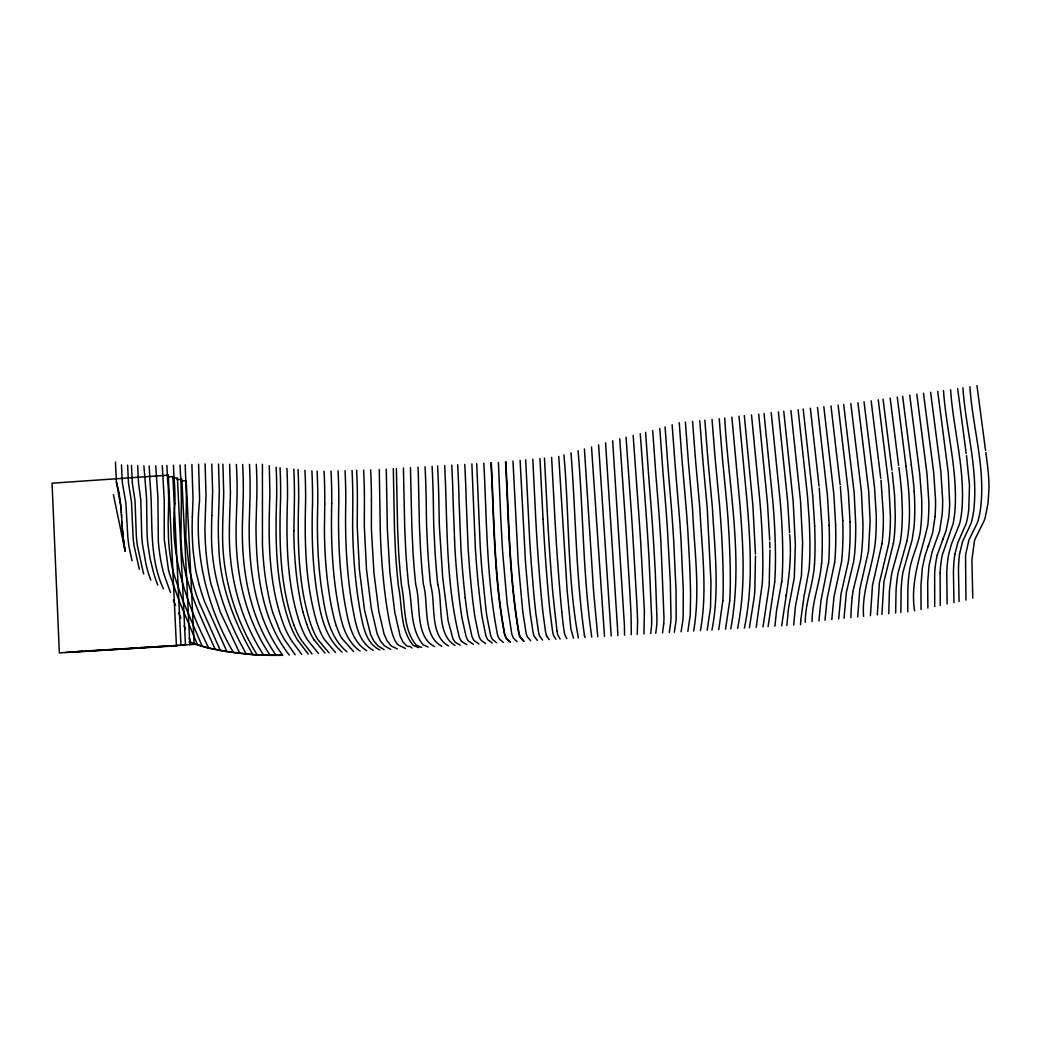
<?xml version="1.0" encoding="UTF-8"?>
<svg xmlns="http://www.w3.org/2000/svg" width="1041" height="1041" viewBox="0 0 1041 1041"><rect width="100%" height="100%" fill="white"/><g stroke="black" fill="none" stroke-linecap="round" stroke-linejoin="round"><path stroke-width="1.5" d="M293.9 530.819L294.421 499.758A138.414 32.193 85.3 0 0 293.822 469.062M631.275 634.75L631.106 616.298A73.364 0.911 86.3 0 0 630.924 612.459L630.469 603.533A110.684 1.353 86.3 0 0 629.506 586.161L626.695 540.552A82.773 1.028 86.3 0 0 626.122 531.665L625.901 528.347A87.626 1.093 86.3 0 0 624.652 509.921L619.746 438.768M888.78 613.748L889.417 590.833L891.46 575.009A145.376 29.551 84.7 0 1 892.085 571.925L900.036 542.999A61.809 12.115 86.4 0 0 902.326 509.661L901.649 492.979A53.989 10.631 86.4 0 0 901.324 488.984L900.322 479.146A134.25 25.062 86.2 0 0 899.307 470.714L898.89 467.513M324.753 503.948L324.441 529.205A85.141 15.641 86.4 0 0 336.282 625.771M331.741 503.467C330.817 537.937 332.118 572.641 338.416 606.604C341.435 622.973 345.664 640.97 360.095 651.08M881.909 614.45L883.939 581.633L893.373 543.311M877.29 614.932L879.385 582.817L888.78 543.532A63.579 11.932 86.4 0 0 890.419 516.206L888.871 485.692L878.253 399.809M168.642 504.312L168.226 520.071A89.877 25.505 86.2 0 0 168.174 524.078L168.46 537.742A58.569 16.981 86.1 0 0 168.876 543.923A60.951 17.632 86.1 0 0 173.678 573.617L182.617 600.15L202.162 646.214M870.419 615.634L872.514 585.146L881.948 543.844M174.914 503.727C169.084 554.424 186.417 603.364 208.721 647.983M637.248 634.398L637.599 621.399A83.449 1.392 86.3 0 0 636.845 602.986L632.212 525.289A88.433 1.47 86.3 0 0 631.002 507.839L626.057 437.155M863.562 616.35C861.675 591.431 872.02 568.399 875.091 544.17A66.91 11.906 86.4 0 0 876.249 514.97L874.531 487.474L864.03 401.852M800.542 624.704L800.75 620.54M857.706 616.949L859.84 588.985L868.506 551.001L870.133 521.19L868.662 490.779L857.94 402.737M844.017 618.328L846.411 592.082L853.685 561.424A77.515 12.635 86.3 0 0 855.702 523.844L854.154 492.679L843.678 404.415M192.312 516.883L192.91 502.204A79.181 23.566 85.3 0 0 192.988 497.858L191.882 464.468M643.976 633.995L644.379 611.054L640.722 542.816A83.84 1.796 86.3 0 0 640.072 532.797A86.416 1.848 86.3 0 0 638.315 507.37L633.162 435.411M831.837 619.551L833.971 596.883L841.505 562.075A75.655 11.698 86.3 0 0 842.755 520.591M838.669 618.875L841.05 593.734L848.35 561.711A76.605 12.206 86.3 0 0 850.042 522.179M211.857 515.438L212.637 491.092L211.791 464.039M940.088 573.344L940.27 605.459M824.993 620.241L827.101 598.77L834.635 562.439M793.684 625.107L795.493 605.849L801.44 575.673L802.611 543.09L800.516 500.89L790.926 410.44M650.716 633.605L651.562 625.719A104.477 2.72 86.3 0 0 651.653 617.873L649.024 558.353A101.758 2.642 86.3 0 0 648.673 552.368L648.179 544.378A86.052 2.251 86.3 0 0 646.318 516.466A83.735 2.199 86.3 0 0 645.615 506.902L640.267 433.668M737.562 628.465C746.098 586.825 743.066 543.949 739.696 501.814A80.664 7.092 86.2 0 0 739.24 497.064L731.862 417.064M818.942 620.852L820.946 600.67L828.519 562.765M730.769 628.868C743.755 559.069 728.726 488.047 724.718 418.001M786.853 625.524L788.544 608.1L794.283 577.833L795.363 544.508L793.164 501.346L783.756 411.273M725.538 629.18L729.78 600.475M655.765 633.305L656.767 624.925A107.613 3.175 86.3 0 0 656.923 617.534L655.362 573.916A89.565 2.668 86.3 0 0 652.082 520.032L651.796 516.115A82.083 2.446 86.3 0 0 651.093 506.551L648.933 479.055A109.474 3.657 86.4 0 1 648.452 472.692L645.602 432.353M762.402 582.622L756.195 627.359M781.752 625.823C785.721 595.595 792.656 565.523 789.638 534.736M812.11 621.542C811.928 601.542 820.113 582.895 821.57 563.142M718.758 629.584L722.792 600.904M774.92 626.24L776.521 610.768L781.752 581.516M744.367 628.061C753.242 586.408 750.431 543.506 747.035 501.346A92.129 8.471 86.2 0 0 746.202 492.77L739.006 416.179M768.102 626.643L774.725 581.906M805.292 622.219C805.2 602.544 813.333 584.196 814.426 564.703M763.001 626.955L769.182 585.706L769.963 550.012M662.518 632.902L663.716 623.871M711.966 629.974C719.786 589.922 714.607 548.763 712.434 508.359A64.932 4.58 86.3 0 0 712.031 503.571L708.179 462.178A175.565 14.262 86.6 0 1 707.451 453.512L704.848 420.2M749.39 627.762L754.152 597.651A108.056 10.267 86.3 0 0 754.803 591.613L755.493 555.998M800.776 620.137L804.186 595.088A239.56 33.156 84.6 0 1 804.823 592.394L809.091 569.401A74.536 9.889 86.3 0 0 809.794 536.492L809.482 526.382A92.415 12.115 86.3 0 0 809.182 519.511L807.465 495.945L798.096 409.634M707.19 630.26L710.535 607.554L710.951 582.583M669.272 632.499L670.664 622.804A118.388 4.606 86.3 0 0 670.99 616.662L670.287 581.125L667.294 527.071A81.042 3.201 86.3 0 0 665.72 505.601L663.442 478.105A135.174 6.064 86.4 0 1 662.935 471.729L659.786 428.437M935.065 516.518L932.606 533.057L925.033 555.712L922.352 568.022L920.96 585.393L921.038 609.453M700.411 630.664C707.711 590.572 701.777 549.505 699.916 509.153A66.364 4.125 86.3 0 0 699.513 504.378L695.974 465.145A173.522 12.427 86.6 0 1 695.089 454.344L692.577 421.384M674.321 632.212L675.869 621.945A123.228 5.231 86.3 0 0 676.169 617.794L676.064 590.846L673.696 540.76A78.296 3.383 86.3 0 0 673.059 530.728A79.78 3.435 86.3 0 0 671.939 514.827A77.906 3.357 86.3 0 0 671.198 505.249L668.882 477.741A155.512 7.703 86.5 0 1 667.359 458.339L665.082 426.862M693.631 631.067C700.58 590.963 694.282 549.947 692.577 509.622A68.133 3.904 86.3 0 0 692.174 504.846L688.713 465.626A171.023 11.269 86.6 0 1 687.854 454.839L685.381 422.073M681.087 631.809L682.831 620.735A131.127 6.168 86.3 0 0 683.13 617.365L683.286 590.429L681.022 540.305A80.847 3.865 86.3 0 0 679.851 522.27L676.143 477.259A169.891 9.434 86.5 0 1 674.594 457.884L672.161 424.754M687.854 631.406L690.261 614.893L690.586 594.606A96.813 5.049 86.3 0 0 690.066 575.1L689.754 567.241A85.648 4.489 86.2 0 0 689.493 561.164L687.841 531.326A73.286 3.878 86.3 0 0 686.566 513.252A69.825 3.709 86.3 0 0 685.967 505.965L682.167 461.736A164.855 10.046 86.5 0 1 681.504 453.108L679.253 422.737M896.665 582.895L896.288 586.942A61.003 12.323 85.3 0 0 896.054 590.442L895.65 613.032M852.215 597.365L852.566 594.437A91.387 15.667 85.2 0 1 853.139 590.52L860.373 561.047A77.112 12.947 86.4 0 0 862.963 523.558L861.375 491.248L850.809 403.583M959.594 553.864L962.548 541.658L971.032 523.415A55.837 13.715 86.5 0 0 972.255 518.86A57.437 14.093 86.6 0 0 973.829 509.583C978.254 468.632 965.645 428.463 962.912 387.812M954.922 554.098L957.811 542.699L966.126 523.636A55.785 13.507 86.5 0 0 967.258 519.03A57.203 13.845 86.5 0 0 968.729 509.713L969.496 485.223L966.49 455.568M906.815 541.424L898.149 572.667A87.132 17.814 85.1 0 0 896.652 582.869M786.098 595.725L786.293 594.892M937.251 555.035L946.087 530.559L948.637 517.924A54.34 12.44 86.5 0 0 949.665 503.831L948.286 472.991L937.72 391.377M928.208 546.512L928.585 545.523M942.469 540.019L942.847 539.16M168.043 476.921L172.91 476.583L180.991 645.433M172.611 478.274L177.425 477.949L185.467 645.056L140.223 647.801M177.022 479.615L181.863 479.289L189.839 644.691M181.342 480.929L186.209 480.591L194.133 644.327L173.613 645.667M76.279 651.575L82.773 651.185M87.639 650.885L100.613 650.105M105.479 649.805L118.466 649.011M121.706 648.816L134.679 648.036M139.52 647.632L152.533 646.955M157.191 646.565L168.746 645.967M65.115 652.46L137.542 648.075M282.397 655.31L254.212 654.737L225.702 651.458M193.119 643.273A168.642 165.298 -63.8 0 0 210.959 648.543L231.714 652.265A323.868 316.581 -51.4 0 0 243.88 653.774A303.269 296.633 -52.8 0 0 282.71 655.244C258.728 623.065 250.868 582.4 249.385 543.116A86.702 20.13 86.3 0 1 249.189 535.425L249.163 527.917A95.538 22.056 86.3 0 1 249.189 525.263L249.97 498.34A124.998 32.909 85.2 0 0 249.476 464.39M225.129 651.367L221.681 650.781M221.108 650.677L205.129 647.203L189.059 641.959M489.283 640.853L487.943 639.864A109.526 9.382 86.3 0 1 487.318 638.927L486.433 637.053A134.718 11.503 86.2 0 1 485.757 635.27L482.009 616.519A110.06 9.317 86.3 0 1 481.202 610.586L478.313 584.938A116.644 9.824 86.3 0 1 477.754 579.043L476.908 569.232A92.987 7.951 86.3 0 1 476.427 563.311L475.854 555.4A114.419 9.642 86.3 0 1 475.321 547.423L471.872 463.948M490.012 641.178L492.224 643.117M521.372 638.732L519.953 636.988A107.457 6.832 86.3 0 1 519.667 636.272L519.186 634.828A156.423 9.85 86.2 0 1 518.756 633.383C509.01 576.779 508.607 519.017 505.536 461.788M521.684 638.719L520.279 636.962A108.329 6.858 86.3 0 1 519.993 636.259L519.498 634.815A154.706 9.72 86.2 0 1 519.082 633.357C509.335 576.753 508.932 518.991 505.848 461.749M521.411 638.758L523.688 641.191M521.723 638.745L524 641.178M461.657 641.438L466.797 644.691M346.978 651.822C331.493 639.044 326.497 618.888 323.348 599.915C317.778 568.386 316.75 536.245 317.752 504.299A136.826 29.408 85.5 0 0 317.115 471.144M342.073 652.095C326.627 638.862 321.253 618.588 318.065 599.265C312.404 567.748 311.506 535.581 312.534 503.636A138.856 30.436 85.4 0 0 311.897 470.844M335.527 652.473L324.428 639.525A115.004 22.277 86.2 0 1 317.193 623.546C305.247 584.339 304.493 542.725 305.586 502.074A139.962 31.425 85.4 0 0 304.961 470.22M328.982 652.837L318.091 639.838A123.137 24.32 86.1 0 1 310.673 623.91C297.921 584.209 297.518 541.788 298.65 500.5A139.468 32.024 85.4 0 0 298.038 469.491M353.524 651.458L341.604 638.042M324.987 653.058L314.226 640.033M318.455 653.436L308.175 640.696A130.737 26.676 86 0 1 300.211 624.587C286.626 584.404 286.119 541.19 287.485 499.212A137.035 32.544 85.3 0 0 286.926 468.346M366.679 650.703C351.351 641.022 348.306 621.711 345.17 605.224C339.262 571.509 337.909 537.156 338.78 502.972A125.011 24.711 85.6 0 0 338.065 470.857M311.923 653.813L301.682 640.657A139.039 28.862 86 0 1 293.874 624.964M373.251 650.326C357.271 641.373 355.319 621.048 352.079 604.782C346.406 571.015 344.961 536.675 345.781 502.491A121.654 23.357 85.6 0 0 345.052 470.649M405.43 648.426C402.047 646.422 397.402 645.888 395.515 641.438A67.366 9.968 86.5 0 1 394.448 639.395L393.719 637.665A73.898 10.917 86.5 0 1 389.204 620.709L387.057 608.347A104.621 15.199 86.4 0 1 383.426 579.642M308.214 654.034L298.155 640.84A145.818 30.553 85.9 0 1 290.283 625.199C275.527 584.613 275.149 540.539 276.659 497.91A132.675 32.479 85.3 0 0 276.138 467.24M379.822 649.948C366.146 643.481 363.205 626.838 360.576 613.318C355.345 584.964 353.068 556.102 352.652 527.28A88.602 14.613 86.4 0 1 352.639 525.38L352.795 502.009A118.583 22.108 85.6 0 0 352.053 470.428M384.103 649.688L378.976 646.5A150.594 24.06 86 0 1 378.091 645.94L373.836 641.074L370.492 634.164L364.519 610.039L359.418 569.882L357.258 526.967A95.278 15.355 86.4 0 1 357.245 523.181L357.375 501.697A116.644 21.327 85.6 0 0 356.621 470.285M390.687 649.311L385.717 646.539A137.477 21.38 86.1 0 1 384.337 645.641L380.29 640.683L377.141 633.748L371.299 608.569L366.497 569.414L364.324 526.486A86.234 13.585 86.4 0 1 364.311 524.586L364.402 501.202A113.807 20.169 85.6 0 0 363.621 470.077M301.682 654.412L291.792 640.892A164.79 34.991 85.8 0 1 283.972 625.641C268.513 584.899 268.188 540.357 269.814 497.377A167.51 42.759 85.1 0 0 269.879 491.703L269.268 465.652M397.272 648.92L392.47 646.565A129.969 19.649 86.1 0 1 390.791 645.459L387.031 640.749L384.09 634.125L378.781 611.145L373.927 572.862L371.481 530.741A78.687 12.089 86.3 0 1 371.403 526.004A84.581 12.947 86.4 0 1 371.39 524.104L371.442 500.721M412.015 648.036L410.518 646.682L407.565 646.227A121.797 17.19 86.2 0 1 406.315 645.55L402.737 641.659L400.16 636.012L394.747 612.108L389.841 571.834L387.382 529.661A76.097 10.917 86.3 0 1 387.278 524.534L386.289 469.101M295.163 654.763L284.388 639.291A213.392 45.466 85.4 0 1 280.003 631.21L272.781 612.655A92.584 20.651 86.3 0 1 268.513 595.621L266.327 583.897A77.151 17.385 86.3 0 1 262.436 544.235L262.436 464.286M421.514 647.463L417.259 645.589A133.56 17.97 86.1 0 1 416.218 645.082C402.815 629.18 405.613 605.198 401.54 585.81A102.2 13.728 86.4 0 1 398.677 552.433L397.623 528.971A74.861 10.241 86.3 0 1 397.506 523.857L396.4 468.476M418.612 647.632L414.292 645.784A131.504 17.957 86.1 0 1 413.095 645.16C399.809 629.193 402.451 605.394 398.417 586.005A102.226 13.936 86.4 0 1 395.541 552.641L394.487 529.179A75.238 10.449 86.3 0 1 394.383 524.065L393.316 468.658M428.111 647.06L423.986 645.16A145.206 18.855 86.1 0 1 423.14 644.782C409.777 628.855 412.757 604.756 408.658 585.354A101.966 13.234 86.4 0 1 405.821 551.964L404.741 528.49A74.275 9.824 86.3 0 1 404.624 523.376L403.427 468.034M441.774 646.227C421.878 635.687 428.944 603.168 423.388 584.417A102.109 12.271 86.3 0 1 420.616 551.001L419.497 527.501A73.299 8.979 86.3 0 1 419.367 522.387L418.326 473.993A117.607 16.136 85.8 0 0 417.988 467.136M434.722 646.656C414.396 636.48 421.332 603.676 415.775 584.912A102.031 12.765 86.4 0 1 412.965 551.496L411.872 528.021A73.755 9.408 86.3 0 1 411.755 522.894L410.466 467.604M473.421 644.275L468.502 641.035A117.594 11.62 86.2 0 1 466.043 636.324L461.918 617.755A92.987 9.174 86.3 0 1 459.029 596.129L458.821 594.19A105.44 10.319 86.3 0 1 454.93 548.763L453.134 501.619A179.95 20.976 85.8 0 0 452.575 482.647L451.768 465.106M448.385 645.823C429.113 635.114 436.088 603.403 430.623 584.925M478.951 643.937L474.215 640.683A118.674 11.269 86.2 0 1 471.846 636.012L467.825 617.391A94.692 8.966 86.3 0 1 465.21 597.69M455.008 645.42C436.205 634.268 443.193 602.986 437.767 584.482M485.587 643.533L481.072 640.267A112.467 10.163 86.3 0 1 480.421 639.33L479.498 637.443A128.095 11.542 86.2 0 1 478.795 635.635L474.917 616.949A104.256 9.343 86.3 0 1 474.084 611.028L473.069 603.233A89.851 8.12 86.3 0 1 472.367 597.222L471.131 585.393A107.822 9.629 86.3 0 1 469.868 571.665A97.542 8.77 86.3 0 1 469.088 561.802L468.645 555.868A113.56 10.098 86.3 0 1 468.112 547.904L466.225 500.734A174.901 18.556 85.8 0 0 465.704 484.221L464.767 464.364M460.174 645.095L455.307 642.297L453.017 639.044L448.137 620.787L442.685 577.352L439.38 526.173A72.805 7.977 86.3 0 1 439.224 521.047L438.899 502.569A159.767 20.13 85.8 0 0 437.61 465.926M496.778 642.844L492.64 639.577A107.717 8.888 86.3 0 1 492.029 638.654L491.183 636.793A139.546 11.451 86.2 0 1 490.532 635.01L486.876 616.22A114.627 9.317 86.3 0 1 486.069 610.286L481.827 568.906A90.619 7.469 86.3 0 1 481.371 562.999L480.786 555.074A115.057 9.33 86.3 0 1 480.252 547.111L476.739 463.674M503.428 642.44L499.511 639.161A105.076 8.185 86.3 0 1 498.938 638.25L498.119 636.402A147.497 11.399 86.2 0 1 497.507 634.633C486.42 578.289 486.824 520.435 483.844 463.271M510.376 642.011L506.694 638.732L505.392 635.999A156.15 11.295 86.1 0 1 504.794 634.242C494.163 577.82 494.319 520.019 491.287 462.842M510.077 642.024L506.381 638.745L505.067 636.012A155.734 11.295 86.1 0 1 504.482 634.255C493.824 577.846 493.994 520.032 490.962 462.855M289.242 655.036C261.148 619.018 256.255 571.509 255.995 527.41A99.298 22.434 86.4 0 1 256.034 524.768L256.802 496.804A122.942 31.698 85.2 0 0 256.307 464.325M517.039 641.594L513.564 638.315L512.341 635.622A158.037 10.696 86.1 0 1 511.743 633.774L507.201 603.806L502.738 553.018A114.64 7.69 86.3 0 1 502.283 546.239L500.799 519.329A77.229 5.309 86.3 0 1 500.539 512.901L498.405 462.438M276.19 655.362C250.165 618.562 241.954 572.654 242.332 528.412A93.573 22.043 86.3 0 1 242.358 525.757L243.139 499.862A127.575 34.288 85.2 0 0 242.657 464.455M584.339 635.179L585.055 637.495M530.663 640.775L527.188 636.545A102.812 6.025 86.3 0 1 526.928 635.83L526.46 634.346A142.057 8.276 86.2 0 1 526.069 632.876L523.102 613.995A118.088 6.806 86.3 0 1 522.413 608.048L518.574 566.564A83.358 4.906 86.3 0 1 518.132 560.631L512.979 461.072M270.192 655.336C245.077 618.276 235.435 573.136 236.125 528.88A99.22 23.683 86.3 0 1 236.216 521.97L237.023 497.286A126.794 34.665 85.2 0 0 236.372 464.364M584.456 635.374C575.855 575.126 575.803 513.538 570.989 452.835M263.659 655.166C239.521 617.899 228.395 573.604 229.397 529.388A101.12 24.542 86.3 0 1 229.554 519.316L230.308 497.806A103.254 28.328 85.2 0 0 230.399 491.925L229.645 464.273M537.325 640.358L534.111 636.129A99.754 5.374 86.3 0 1 533.864 635.4L533.434 633.878A129.618 6.962 86.2 0 1 533.057 632.381L530.233 613.565A109.123 5.817 86.3 0 1 529.57 607.619L528.763 599.785A92.011 4.945 86.3 0 1 528.177 593.76L525.809 566.096A84.373 4.567 86.3 0 1 525.367 560.162L520.11 460.395M257.127 654.854C234.134 617.417 221.46 573.968 222.67 529.908A92.428 22.954 86.3 0 1 222.813 519.823L223.62 497.312A93.443 25.934 85.3 0 0 223.685 492.367L222.904 464.195M252.859 654.581C233.691 621.295 219.599 584.365 218.766 545.536A83.475 21.08 86.3 0 1 218.428 537.742L218.285 530.233A101.667 25.387 86.3 0 1 218.558 515.985L219.326 490.675L218.506 464.13M233.418 652.499C206.925 606.955 193.951 554.267 199.482 501.658A80.417 23.566 85.3 0 0 199.573 497.234L198.584 464.156M246.327 654.021C225.116 616.402 210.308 574.489 211.583 530.741A98.049 24.958 86.3 0 1 211.87 515.464M542.543 640.046L539.602 636.025A95.85 4.815 86.3 0 1 539.29 635.062L538.874 633.527A121.511 6.077 86.2 0 1 538.522 631.991L535.816 613.227A103.033 5.14 86.3 0 1 535.165 607.293A96.93 4.841 86.3 0 1 533.786 593.409L531.457 565.731A85.427 4.307 86.3 0 1 531.014 559.798L530.455 551.847A98.817 4.932 86.3 0 1 529.674 539.85L525.679 459.862M226.873 651.523L204.791 602.166A130.815 34.392 85.8 0 1 199.351 585.133M239.781 653.319L220.198 611.848L211.089 584.378A72.636 19.115 86.2 0 1 204.999 532.992A68.641 18.113 86.2 0 1 204.921 528.607L205.988 494.527L205.103 463.857M220.328 650.43L199.599 603.585A145.519 38.556 85.6 0 1 193.522 585.654L190.256 573.214A59.012 16.422 86.2 0 1 189.111 567.579L185.832 537.559L186.365 502.738A78.856 23.852 85.3 0 0 186.43 498.47L185.194 464.78M215.279 649.467C200.327 616.012 183.19 582.127 181.29 544.768A55.993 15.797 86.1 0 1 180.926 539.368L181.329 503.154A79.285 24.281 85.3 0 0 181.381 498.938L180.991 482.738A128.524 40.664 85.1 0 0 180.614 476.192L180.041 465.015M180.861 618.211L178.584 612.811M184.101 625.901L185.376 628.933M549.219 639.642L546.564 635.713M189.124 637.977L190.932 642.479M175.552 605.446L173.353 599.941M197.517 644.782L179.273 601.334L169.553 574.02A51.894 15.251 86.2 0 1 168.421 569.544L164.27 539.524L164.231 503.675A74.301 23.618 85.3 0 0 164.218 499.368L162.266 465.6M293.861 625.016C279.6 584.639 279.092 540.982 280.576 498.665A135.148 32.739 85.3 0 0 280.042 467.643M170.464 592.524L164.062 574.554A59.949 17.775 86.1 0 1 158.857 546.967A56.097 16.669 86.1 0 1 158.349 541.489L157.881 497.338L155.734 465.795M163.45 588.829C148.03 555.634 153.469 518.6 150.06 483.44L149.201 466.004M555.894 639.239L553.526 635.4A95.447 3.891 86.3 0 1 552.524 630.989L549.869 610.117A94.536 3.852 86.3 0 1 548.204 592.498L547.358 582.635A115.811 4.645 86.3 0 1 546.876 576.623L545.965 564.808A90.398 3.696 86.3 0 1 543.064 519.277M157.751 585.185L156.736 582.4A107.314 31.698 85.7 0 1 153.6 572.849L149.995 558.184L147.822 543.975A53.494 16.305 86 0 1 147.08 533.955L146.56 498.314L143.892 465.834M150.776 580.071L149.357 576.102A69.942 21.354 85.9 0 1 146.065 564.625L142.526 544.625A55.654 17.137 86 0 1 141.68 534.632L140.808 500.044L138.531 483.167L137.659 465.574M306.692 624.223L302.892 612.017M560.11 638.992L557.937 635.244A92.974 3.513 86.3 0 1 556.948 630.69M336.295 625.615L337.791 629.857A111.634 20.313 86.2 0 0 341.604 638.016M566.798 638.588L564.834 634.724A87.925 2.915 86.3 0 1 561.776 611.757M139.338 569.245L134.042 545.679A53.208 16.721 86 0 1 133.014 535.725L131.53 502.296L128.472 482.894L127.614 465.145M115.447 462.152L116.41 482.269L120.86 506.59M199.338 585.159L196.268 572.693A54.483 14.977 86.2 0 1 195.214 567.033L193.236 551.717A78.4 21.197 86.2 0 1 192.351 516.935M132.012 560.67L128.941 546.33A51.725 16.448 86 0 1 127.796 536.401L125.857 502.92L122.331 482.686L121.472 464.846M573.487 638.185L570.858 628.829L567.124 590.364L558.757 456.387M578.367 637.899C567.241 578.458 569.388 515.425 563.897 454.891M113.404 494.618L124.855 549.687M125.167 551.353L124.816 549.492M118.921 492.627L119.103 493.577M125.089 550.975L122.76 533.682M119.155 493.889L119.377 495.165M124.608 548.243L124.295 546.343M556.948 630.703L552.927 594.125A108.121 4.047 86.3 0 1 551.444 576.324L550.546 564.508A88.563 3.357 86.3 0 1 549.036 542.582L548.776 538.6A92.428 3.487 86.3 0 1 547.436 515.152L544.469 458.079M119.429 495.49L119.975 499.068A57.45 19.883 85.5 0 1 120.821 506.147L121.55 515.829M591.769 637.092C582.947 575.569 583.376 512.706 578.067 450.779M985.541 450.311L976.952 385.586M966.178 453.447L957.642 388.618M985.853 452.445L987.857 468.281A50.332 12.882 86.5 0 1 989.002 488.294L988.039 503.076L985.333 516.987A69.526 17.632 86.7 0 1 983.81 521.541L975.131 538.913A58.647 15.108 85.3 0 0 974.402 541.255L971.917 559.837L972.762 598.081M123.957 544.105L123.684 542.179M911.317 464.663L902.625 396.205M898.604 465.392L890.159 398.091M905.982 466.03L897.251 397.024M597.781 636.741L593.526 590.663L584.417 448.944M891.929 470.064L883.041 399.119M123.645 541.854L123.437 540.227M892.202 472.211L894.609 495.451L895.234 516.011A62.863 12.011 86.4 0 1 893.399 543.402M880.751 478.313L871.148 400.837M880.985 480.239L883.341 514.592A64.932 11.867 86.4 0 1 881.948 543.844M840.152 484.742L830.978 405.873M819.02 486.03L810.353 408.215M123.398 539.902L123.28 538.926M840.373 486.654L842.807 520.656M969.939 386.731C972.58 428.97 986.881 470.987 979.789 513.473A63.176 15.771 86.6 0 1 977.2 523.142L968.989 539.863L965.827 553.565A37.71 9.447 85.5 0 0 965.541 556.519L965.957 600.11M819.241 487.943L821.948 525.77A77.463 10.891 86.3 0 1 821.622 563.376M950.602 389.698C953.335 429.842 965.306 469.426 961.897 509.882A56.839 13.481 86.5 0 1 960.583 519.264A55.628 13.208 86.5 0 1 959.568 523.909L951.526 543.896L948.663 554.424A58.218 13.949 85.3 0 0 946.763 572.927L947.115 604.027M943.497 390.622C946.243 429.842 957.343 468.463 955.144 507.969A55.355 12.882 86.5 0 1 953.868 519.498A53.182 12.388 86.5 0 1 952.983 524.196L942.378 554.762A61.12 14.353 85.3 0 0 940.062 573.292M465.21 597.677L464.156 587.866A105.87 9.955 86.3 0 1 460.916 548.373L459.081 501.215A176.137 19.675 85.8 0 0 458.495 482.256L457.676 464.767M930.602 392.301L940.817 471.209L942.665 499.68A54.106 12.128 86.4 0 1 942.183 514.371L939.659 530.767L932.111 552.016L929.04 565.679L927.674 582.557L927.869 608.035M923.497 393.225L933.712 472.731L935.534 499.966A54.822 12.024 86.4 0 1 935.065 516.518M123.241 538.6L123.137 537.611M916.796 394.097L927.037 474.228L928.858 502.374A56.578 12.128 86.4 0 1 928.247 520.448A54.9 11.789 86.4 0 1 927.765 525.25C921.415 553.474 909.925 580.904 914.61 610.794M909.704 395.112L919.737 473.902L921.662 498.379A56.539 11.854 86.4 0 1 921.35 520.734A54.522 11.451 86.4 0 1 920.804 526.772C919.932 542.569 911.291 556.441 909.34 572.003A66.949 14.171 85.3 0 0 907.869 589.753L907.752 611.783M123.098 537.286L123.033 536.635M604.496 636.337L591.509 446.888M838.109 405.053L848.337 492.042L850.081 522.257M823.834 406.706L833.802 493.902L835.65 525.002M123.007 536.31L122.942 535.647M817.497 407.421L827.413 495.282L829.209 525.354M803.197 409.022L812.761 496.167L814.687 526.173M122.903 535.321L122.812 534.332M778.382 411.872L787.373 498.769A60.755 7.326 86.3 0 1 787.816 503.649L789.559 532.654M771.212 412.691L780.021 499.238A62.72 7.248 86.3 0 1 780.464 504.117L781.362 516.076A80.118 9.148 86.3 0 1 781.778 581.646M120.886 506.915L120.951 507.579M764.042 413.498L772.383 496.817A70.814 7.794 86.3 0 1 772.669 499.706A64.893 7.17 86.3 0 1 773.099 504.573L773.424 508.515A80.404 8.796 86.3 0 1 774.686 581.698M758.681 414.11L766.697 495.256A76.878 8.159 86.3 0 1 767.165 500.057A66.403 7.092 86.3 0 1 767.594 504.911L769.689 540.019M751.498 414.904L759.54 497.624A72.063 7.313 86.3 0 1 759.813 500.526A65.999 6.727 86.3 0 1 760.242 505.379L760.724 511.3A82.525 8.315 86.3 0 1 762.363 582.361M122.773 533.916L122.096 524.755M744.315 415.632L751.81 494.293A83.905 8.055 86.2 0 1 752.461 500.994A67.73 6.571 86.3 0 1 752.89 505.848L755.454 553.968M120.977 507.904L121.042 508.568M122.721 533.343L122.643 532.354M719.214 418.729L721.947 452.523A181.498 16.838 86.7 0 0 722.506 459.081L726.709 502.634A65.258 5.231 86.3 0 1 727.125 507.435L727.893 517.299A88.641 6.988 86.3 0 1 729.741 600.202M121.068 508.893L121.12 509.556M122.565 531.365L122.617 532.029M712.031 419.497L714.699 453.017A177.816 15.459 86.7 0 0 715.349 460.629L719.37 503.102A63.982 4.828 86.3 0 1 719.786 507.891L721.088 525.757A89.305 6.61 86.3 0 1 722.818 601.138M699.76 420.694L702.337 453.85A174.979 13.52 86.6 0 0 703.143 463.596L706.852 503.909A65.505 4.385 86.3 0 1 707.255 508.685L710.938 581.633M121.146 509.882L121.224 510.871M122.487 530.376L122.539 531.04M611.21 635.934L598.601 444.832M652.707 430.545L655.687 472.211A119.793 4.671 86.4 0 0 656.194 478.574L658.406 506.069A81.94 2.837 86.3 0 1 658.836 511.782A82.799 2.863 86.3 0 1 660.228 531.535A80.378 2.785 86.3 0 1 660.879 541.554L663.963 617.118A112.597 3.852 86.3 0 1 663.716 623.884M122.317 528.073L122.357 528.724M121.316 512.198L121.368 512.849M122.226 526.746L122.161 525.757M612.655 440.746L624.405 625.055M605.563 442.802L617.508 627.983M551.613 457.402L554.684 514.67A95.225 3.149 86.3 0 0 555.334 526.226L556.31 542.114A87.483 2.902 86.3 0 0 557.807 564.04L558.549 573.929A107.236 3.513 86.3 0 0 560.318 595.79L561.372 607.593A82.226 2.733 86.3 0 0 561.776 611.653M121.446 514.176L121.498 514.84M539.954 458.508L542.725 512.901A90.593 3.696 86.3 0 0 543.064 519.251M532.81 459.185L535.49 513.382A87.223 3.982 86.3 0 0 536.011 523.584L536.688 535.399A91.283 4.151 86.3 0 0 538.704 565.276L539.628 577.078A119.051 5.322 86.3 0 0 540.136 583.09L540.995 592.954A95.993 4.346 86.3 0 0 542.96 612.798L545.523 631.51A100.404 4.567 86.3 0 0 546.564 635.739M122.031 523.766L122.122 525.224M121.537 515.62L121.641 517.143M121.914 521.957L122.044 524.13M121.602 516.674L121.953 522.439M617.547 628.738L617.703 632.46M444.689 465.509L445.47 483.115A204.504 25.348 85.7 0 1 445.691 489.777C447.318 539.004 447.344 589.271 459.328 637.3A117.204 12.128 86.2 0 0 461.657 641.425M379.275 469.53L380.121 519.628A83.592 12.323 86.3 0 0 380.186 525.991L380.277 530.337A98.231 14.327 86.4 0 0 383.452 579.616M173.431 465.262L174.055 477.585A86.91 27.157 85.2 0 1 174.94 503.74M617.82 635.544L617.716 632.928M166.885 465.457L167.562 479.198A71.634 22.499 85.3 0 1 168.616 504.299M131.452 465.314L132.324 482.998L135.018 500.591L136.319 535.308A55.043 17.15 86 0 0 137.282 545.276L143.203 572.355A81.341 24.958 85.8 0 0 143.749 574.02M624.444 626.005L624.548 635.153M959.099 601.542L958.462 570.299A54.978 13.637 85.4 0 1 959.568 553.773M953.959 602.609L953.439 572.511A56.331 13.767 85.3 0 1 954.909 554.046M769.754 542.036L769.911 547.982M934.714 606.617L934.649 573.695A51.959 11.932 85.4 0 1 934.961 569.531L935.404 565.38A69.799 16.162 85.2 0 1 937.251 555.061M900.868 612.498L901.129 590.143A71.452 14.795 85.2 0 1 902.898 572.394L911.773 541.203A81.484 16.513 86.5 0 0 912.345 538.574L914.011 527.071A53.39 10.97 86.4 0 0 914.466 521.034A56.422 11.568 86.4 0 0 914.466 496.57A53.377 10.97 86.4 0 0 914.167 491.3M118.869 492.315A45.869 15.758 85.5 0 0 118.687 491.378L118.622 491.079A43.084 14.769 85.5 0 0 116.423 482.256M911.252 464.793A94.067 18.803 86.3 0 1 914.232 491.261M906.789 541.294A62.837 12.622 86.4 0 0 909.274 521.385A56.526 11.386 86.4 0 0 908.936 494.709A54.093 10.917 86.4 0 0 908.741 491.586A97.047 19.011 86.3 0 0 905.93 466.16M850.861 617.664A106.807 18.413 85.1 0 1 852.202 597.339M835.598 524.924A74.64 11.191 86.3 0 1 834.674 562.66M814.635 526.121A76.826 10.436 86.3 0 1 814.478 564.951M829.143 525.276A74.9 10.904 86.3 0 1 828.597 563.103M430.61 585.003A103.254 11.932 86.3 0 1 427.773 550.533L426.641 527.032A72.818 8.588 86.3 0 1 426.498 521.905L426.237 503.428A147.666 19.857 85.8 0 0 425.053 466.732M437.74 584.561A103.007 11.425 86.3 0 1 434.943 550.064L433.785 526.551A72.389 8.198 86.3 0 1 433.642 521.424L433.342 502.946A153.769 19.935 85.8 0 0 432.106 466.277M370.648 469.855A110.984 19.063 85.7 0 1 371.416 500.656M324.076 471.274A132.142 27.639 85.5 0 1 324.74 503.922M331.051 471.066A128.459 26.129 85.5 0 1 331.728 503.441M314.226 640.137A128.668 25.713 86.1 0 1 306.705 624.132M302.918 611.861A84.581 17.216 86.4 0 1 293.822 530.728M168.291 475.19L52.05 483.193L59.35 652.915L176.423 645.823L168.291 475.19"/></g></svg>
